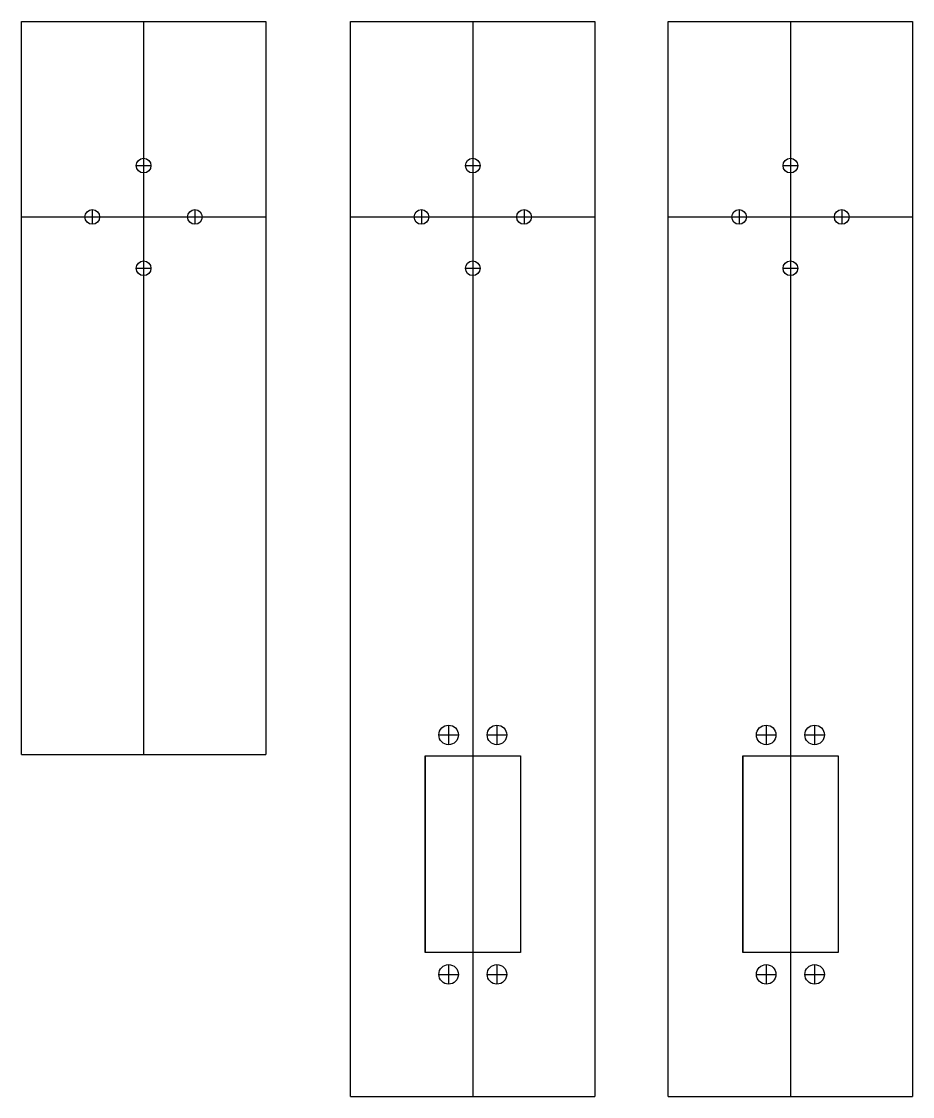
# Model space of a CAD drawing. Header units: millimetres. Extents: x -15418 to 43885, y -27590 to 23052.
# Drawn here: x 39487.7 to 39670.2, y 18669.7 to 18889.7 of the extents above; entities that cross this region are included whole.
import ezdxf

# ---------------------------------------------------------------- set-up
doc = ezdxf.new("R2010")
doc.units = ezdxf.units.MM
doc.header["$LTSCALE"] = 0.5
doc.layers.add('Layer1', color=1, linetype='Continuous')

msp = doc.modelspace()

# ---------------------------------------------------------------- linework, layer by layer
at = {"layer": 'Layer1', "transparency": 33554661}
for p, q in [((39487.7421, 18739.7214), (39487.7421, 18889.7214)), ((39487.7421, 18889.7214), (39537.7421, 18889.7214)), ((39512.7421, 18889.7214), (39512.7421, 18739.7214)), ((39537.7421, 18889.7214), (39537.7421, 18739.7214)), ((39555.1319, 18669.7214), (39555.1319, 18889.7214)), ((39555.1319, 18889.7214), (39605.1319, 18889.7214)), ((39580.1319, 18889.7214), (39580.1319, 18669.7214)), ((39605.1319, 18889.7214), (39605.1319, 18669.7214)), ((39620.1638, 18889.7214), (39670.1638, 18889.7214)), ((39620.1638, 18669.7214), (39620.1638, 18889.7214)), ((39645.1638, 18889.7214), (39645.1638, 18669.7214)), ((39670.1638, 18889.7214), (39670.1638, 18669.7214)), ((39580.1319, 18861.7214), (39580.1319, 18837.7214)), ((39645.1638, 18861.7214), (39645.1638, 18837.7214)), ((39511.2421, 18860.2214), (39514.2421, 18860.2214)), ((39578.6319, 18860.2214), (39581.6319, 18860.2214)), ((39643.6638, 18860.2214), (39646.6638, 18860.2214)), ((39487.7421, 18849.7214), (39537.7421, 18849.7214)), ((39502.2421, 18851.2214), (39502.2421, 18848.2214)), ((39523.2421, 18851.2214), (39523.2421, 18848.2214)), ((39555.1319, 18849.7214), (39605.1319, 18849.7214)), ((39568.1319, 18849.7214), (39592.1319, 18849.7214)), ((39569.6319, 18851.2214), (39569.6319, 18848.2214)), ((39590.6319, 18851.2214), (39590.6319, 18848.2214)), ((39620.1638, 18849.7214), (39670.1638, 18849.7214)), ((39633.1638, 18849.7214), (39657.1638, 18849.7214)), ((39634.6638, 18851.2214), (39634.6638, 18848.2214)), ((39655.6638, 18851.2214), (39655.6638, 18848.2214)), ((39511.2421, 18839.2214), (39514.2421, 18839.2214)), ((39578.6319, 18839.2214), (39581.6319, 18839.2214)), ((39643.6638, 18839.2214), (39646.6638, 18839.2214)), ((39575.1819, 18745.7214), (39575.1819, 18741.7214)), ((39585.0819, 18745.7214), (39585.0819, 18741.7214)), ((39640.2138, 18745.7214), (39640.2138, 18741.7214)), ((39650.1138, 18745.7214), (39650.1138, 18741.7214)), ((39573.1819, 18743.7214), (39577.1819, 18743.7214)), ((39583.0819, 18743.7214), (39587.0819, 18743.7214)), ((39638.2138, 18743.7214), (39642.2138, 18743.7214)), ((39648.1138, 18743.7214), (39652.1138, 18743.7214)), ((39487.7421, 18739.7214), (39537.7421, 18739.7214)), ((39580.1319, 18741.7214), (39580.1319, 18717.7214)), ((39645.1638, 18741.7214), (39645.1638, 18717.7214)), ((39570.3819, 18699.2214), (39570.3819, 18739.4714)), ((39570.3819, 18739.4714), (39589.8819, 18739.4714)), ((39570.3819, 18739.4714), (39570.3819, 18699.2214)), ((39589.8819, 18739.4714), (39589.8819, 18699.2214)), ((39589.8819, 18739.4714), (39589.8819, 18699.2214)), ((39635.4138, 18699.2214), (39635.4138, 18739.4714)), ((39635.4138, 18739.4714), (39654.9138, 18739.4714)), ((39635.4138, 18739.4714), (39635.4138, 18699.2214)), ((39654.9138, 18739.4714), (39654.9138, 18699.2214)), ((39654.9138, 18739.4714), (39654.9138, 18699.2214)), ((39589.8819, 18699.2214), (39570.3819, 18699.2214)), ((39654.9138, 18699.2214), (39635.4138, 18699.2214)), ((39575.1819, 18696.7214), (39575.1819, 18692.7214)), ((39585.0819, 18696.7214), (39585.0819, 18692.7214)), ((39640.2138, 18696.7214), (39640.2138, 18692.7214)), ((39650.1138, 18696.7214), (39650.1138, 18692.7214)), ((39573.1819, 18694.7214), (39577.1819, 18694.7214)), ((39583.0819, 18694.7214), (39587.0819, 18694.7214)), ((39638.2138, 18694.7214), (39642.2138, 18694.7214)), ((39648.1138, 18694.7214), (39652.1138, 18694.7214)), ((39555.1319, 18669.7214), (39605.1319, 18669.7214)), ((39620.1638, 18669.7214), (39670.1638, 18669.7214))]:
    msp.add_line(p, q, dxfattribs=at)
for centre, radius in [((39512.7421, 18860.2214), 1.5), ((39580.1319, 18860.2214), 1.5), ((39645.1638, 18860.2214), 1.5), ((39502.2421, 18849.7214), 1.5), ((39523.2421, 18849.7214), 1.5), ((39569.6319, 18849.7214), 1.5), ((39590.6319, 18849.7214), 1.5), ((39634.6638, 18849.7214), 1.5), ((39655.6638, 18849.7214), 1.5), ((39512.7421, 18839.2214), 1.5), ((39580.1319, 18839.2214), 1.5), ((39645.1638, 18839.2214), 1.5), ((39575.1819, 18743.7214), 2), ((39585.0819, 18743.7214), 2), ((39585.0819, 18743.7214), 2), ((39640.2138, 18743.7214), 2), ((39650.1138, 18743.7214), 2), ((39650.1138, 18743.7214), 2), ((39575.1819, 18694.7214), 2), ((39575.1819, 18694.7214), 2), ((39585.0819, 18694.7214), 2), ((39585.0819, 18694.7214), 2), ((39640.2138, 18694.7214), 2), ((39640.2138, 18694.7214), 2), ((39650.1138, 18694.7214), 2), ((39650.1138, 18694.7214), 2)]:
    msp.add_circle(centre, radius, dxfattribs=at)

doc.saveas('drawing.dxf')
